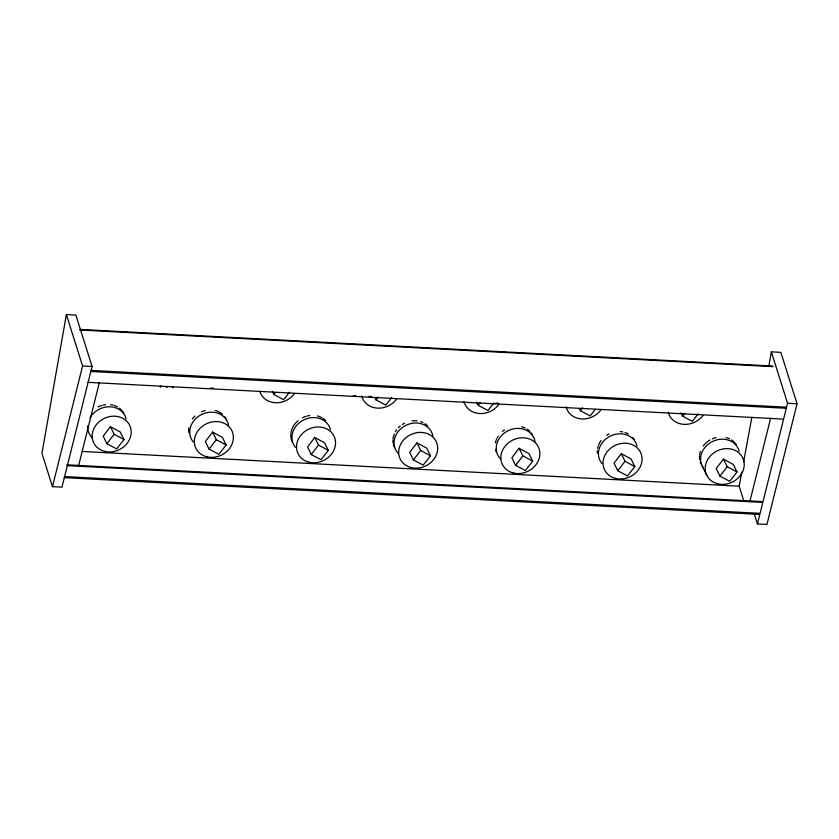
<?xml version="1.0" encoding="UTF-8"?>
<svg xmlns="http://www.w3.org/2000/svg" width="839" height="839" viewBox="0 0 839 839"><rect width="100%" height="100%" fill="white"/><g stroke="black" fill="none" stroke-linecap="round" stroke-linejoin="round"><path stroke-width="1.26" d="M66.375 314.562L41.95 453.28L52.469 486.651L61.971 487.155L92.08 366.475L75.877 315.065L66.375 314.562L82.579 365.972L52.469 486.651M768.849 365.982L771.335 351.845L780.836 352.349L797.05 403.769L766.94 524.438L757.439 523.935L754.313 514.055M741.76 472.137L739.18 486.201L743.794 500.873M743.637 461.901L751.859 417.14M78.488 466.232L99.327 382.689M749.793 501.743L770.642 418.2M757.439 523.935L787.548 403.265L771.335 351.845M110.412 426.684L103.176 436.133L106.91 443.716L116.652 448.896L123.983 439.563L120.25 431.991L110.412 426.684L114.146 434.256L123.983 439.563M106.91 443.716L114.146 434.256M212.592 432.085L205.356 441.534L209.079 449.117L218.822 454.308L226.152 444.974L222.429 437.392L212.592 432.085L216.315 439.667L226.152 444.974M209.079 449.117L216.315 439.667M289.476 392.243L283.613 399.71L273.871 394.519L275.318 392.631M314.761 437.486L307.525 446.946L311.248 454.518L320.991 459.709L328.322 450.375L324.599 442.793L314.761 437.486L318.484 445.069L328.322 450.375M311.248 454.518L318.484 445.069M391.645 397.644L385.783 405.111L376.04 399.92L378.211 397.088M416.931 442.898L409.694 452.347L413.428 459.929L423.171 465.11L430.501 455.776L426.768 448.204L416.931 442.898L420.654 450.47L430.501 455.776M413.428 459.929L420.654 450.47M493.814 403.045L487.952 410.512L478.209 405.331L480.38 402.489M519.11 448.299L511.874 457.748L515.597 465.33L525.34 470.522L532.671 461.188L528.948 453.605L519.11 448.299L522.833 455.881L532.671 461.188M515.597 465.33L522.833 455.881M595.26 409.39L590.132 415.924L580.389 410.732L582.549 407.901M621.279 453.7L614.043 463.159L617.766 470.731L627.509 475.923L634.84 466.589L631.117 459.006L621.279 453.7L625.003 461.282L634.84 466.589M617.766 470.731L625.003 461.282M698.163 413.858L692.301 421.325L682.558 416.134L684.729 413.302M723.449 459.111L716.212 468.561L719.935 476.143L729.689 481.324L737.02 471.99L733.286 464.418L723.449 459.111L727.172 466.683L737.02 471.99M719.935 476.143L727.172 466.683M80.502 329.433L772.688 366.045M79.495 329.968L772.981 366.653M82.579 365.972L92.08 366.475M787.548 403.265L797.05 403.769M90.948 370.398L785.755 407.156M90.675 371.488L785.482 408.236M210.715 388.017L213.337 388.163M353.345 395.568L355.956 395.704M369.045 396.396L371.667 396.532M495.964 403.108L498.586 403.244M87.98 382.322L782.777 419.081M82.285 451.455L739.149 486.201M66.942 464.816L761.739 501.565M67.193 465.624L761.99 502.372M64.467 476.542L759.264 513.3M64.194 477.632L758.991 514.38M680.964 412.893L682.558 416.134M702.233 466.085L706.847 475.493M579.319 408.572L580.389 410.732M476.615 402.08L478.209 405.331M374.97 397.759L376.04 399.92M272.266 391.268L273.871 394.519M396.543 399.186A20 17.346 -26.2 0 1 376.784 408.09A20 17.346 -26.2 0 1 361.756 396.081M498.723 404.587A20 17.346 -26.2 0 1 478.964 413.501A20 17.346 -26.2 0 1 463.936 401.482M703.061 415.399A20 17.346 -26.2 0 1 683.303 424.303A20 17.346 -26.2 0 1 668.274 412.295M294.374 393.774A20 17.346 -26.2 0 1 275.244 402.73A20 17.346 -26.2 0 1 259.901 391.771M600.892 409.988A20 17.346 -26.2 0 1 581.133 418.902A20 17.346 -26.2 0 1 566.105 406.884M98.111 406.957A20 17.346 -26.2 0 1 101.75 405.499M102.998 405.153A20 17.346 -26.2 0 1 105.546 404.692M110.612 404.671A20 17.346 -26.2 0 1 113.045 405.122M114.209 405.457A20 17.346 -26.2 0 1 117.502 406.905M119.463 408.194A20 17.346 -26.2 0 1 121.183 409.736M121.949 410.586A20 17.346 -26.2 0 1 123.826 413.428M91.839 437.36A20 17.346 -26.2 0 1 87.571 425.887M89.962 417.874A20 17.346 -26.2 0 1 109.836 406.779A20 17.346 -26.2 0 1 126.123 418.871M188.848 432.515A20 17.346 -26.2 0 1 188.733 427.88M192.404 418.923A20 17.346 -26.2 0 1 194.963 416.071M201.465 411.802A20 17.346 -26.2 0 1 205.177 410.554M215.214 410.533A20 17.346 -26.2 0 1 222.534 414.34M224.821 416.889A20 17.346 -26.2 0 1 225.995 418.839M193.253 441.912A20 17.346 -26.2 0 1 201.968 414.319A20 17.346 -26.2 0 1 228.523 425.394M292.444 442.226A20 17.346 -26.2 0 1 290.808 434.455M290.913 433.291A20 17.346 -26.2 0 1 298.097 420.622M302.459 417.759A20 17.346 -26.2 0 1 306.099 416.301M307.347 415.966A20 17.346 -26.2 0 1 309.885 415.494M317.383 415.934A20 17.346 -26.2 0 1 321.851 417.707M322.847 418.325A20 17.346 -26.2 0 1 325.532 420.538M295.422 447.323A20 17.346 -26.2 0 1 303.561 420.003A20 17.346 -26.2 0 1 330.461 429.683M394.613 447.627A20 17.346 -26.2 0 1 393.428 444.439M393.187 443.317A20 17.346 -26.2 0 1 392.988 439.856M393.082 438.692A20 17.346 -26.2 0 1 394.299 434.057M395.379 431.844A20 17.346 -26.2 0 1 396.742 429.736M398.389 427.785A20 17.346 -26.2 0 1 400.276 426.023M402.363 424.471A20 17.346 -26.2 0 1 404.629 423.171M412.064 420.905A20 17.346 -26.2 0 1 417.13 420.884M420.727 421.671A20 17.346 -26.2 0 1 422.971 422.562M425.027 423.726A20 17.346 -26.2 0 1 427.701 425.95M398.357 453.574A20 17.346 -26.2 0 1 405.73 425.415A20 17.346 -26.2 0 1 432.872 436.196M496.31 452.011A20 17.346 -26.2 0 1 495.597 449.84M495.43 442.929A20 17.346 -26.2 0 1 496.468 439.468M496.971 438.346A20 17.346 -26.2 0 1 498.198 436.175M502.446 431.424A20 17.346 -26.2 0 1 504.533 429.883M521.732 426.747A20 17.346 -26.2 0 1 525.151 427.974M527.196 429.128A20 17.346 -26.2 0 1 529.87 431.351M531.339 433.102A20 17.346 -26.2 0 1 532.513 435.053M500.526 458.975A20 17.346 -26.2 0 1 507.899 430.816A20 17.346 -26.2 0 1 535.041 441.608M597.378 452.997A20 17.346 -26.2 0 1 597.326 450.669M597.609 448.341A20 17.346 -26.2 0 1 598.217 446.002M598.637 444.869A20 17.346 -26.2 0 1 601.091 440.548M606.712 435.284A20 17.346 -26.2 0 1 608.978 433.973M620.22 431.592A20 17.346 -26.2 0 1 622.706 431.886M625.076 432.484A20 17.346 -26.2 0 1 628.369 433.92M632.816 437.601A20 17.346 -26.2 0 1 634.137 439.468M601.941 463.537A20 17.346 -26.2 0 1 610.079 436.217A20 17.346 -26.2 0 1 636.979 445.897M701.131 463.852A20 17.346 -26.2 0 1 700.261 461.754M699.705 459.541A20 17.346 -26.2 0 1 699.506 456.07M699.6 454.906A20 17.346 -26.2 0 1 700.387 451.413M703.26 445.949A20 17.346 -26.2 0 1 710.004 440.003M712.321 438.828A20 17.346 -26.2 0 1 716.034 437.58M726.081 437.549A20 17.346 -26.2 0 1 729.49 438.787M731.545 439.94A20 17.346 -26.2 0 1 734.219 442.163M734.985 443.013A20 17.346 -26.2 0 1 736.317 444.869M703.407 468.036A20 17.346 -26.2 0 1 712.835 441.335A20 17.346 -26.2 0 1 739.149 451.298M160.113 386.559C161.046 388.342 161.549 384.881 160.113 386.559M166.248 386.884C167.181 388.667 167.685 385.206 166.248 386.884M172.383 387.209C173.316 388.992 173.82 385.531 172.383 387.209M104.602 451.372A20 17.346 -26.2 0 0 130.968 429.379A20 17.346 -26.2 0 0 99.474 421.451A20 17.346 -26.2 0 0 104.602 451.372M206.772 456.773A20 17.346 -26.2 0 0 233.148 434.791A20 17.346 -26.2 0 0 201.643 426.852A20 17.346 -26.2 0 0 206.772 456.773M308.941 462.174A20 17.346 -26.2 0 0 335.317 440.192A20 17.346 -26.2 0 0 303.823 432.263A20 17.346 -26.2 0 0 308.941 462.174M411.12 467.585A20 17.346 -26.2 0 0 437.486 445.593A20 17.346 -26.2 0 0 405.992 437.664A20 17.346 -26.2 0 0 411.12 467.585M513.29 472.986A20 17.346 -26.2 0 0 539.655 451.004A20 17.346 -26.2 0 0 508.161 443.065A20 17.346 -26.2 0 0 513.29 472.986M615.459 478.387A20 17.346 -26.2 0 0 641.835 456.406A20 17.346 -26.2 0 0 610.341 448.477A20 17.346 -26.2 0 0 615.459 478.387M717.639 483.799A20 17.346 -26.2 0 0 744.004 461.817A20 17.346 -26.2 0 0 712.51 453.878A20 17.346 -26.2 0 0 717.639 483.799"/></g></svg>
